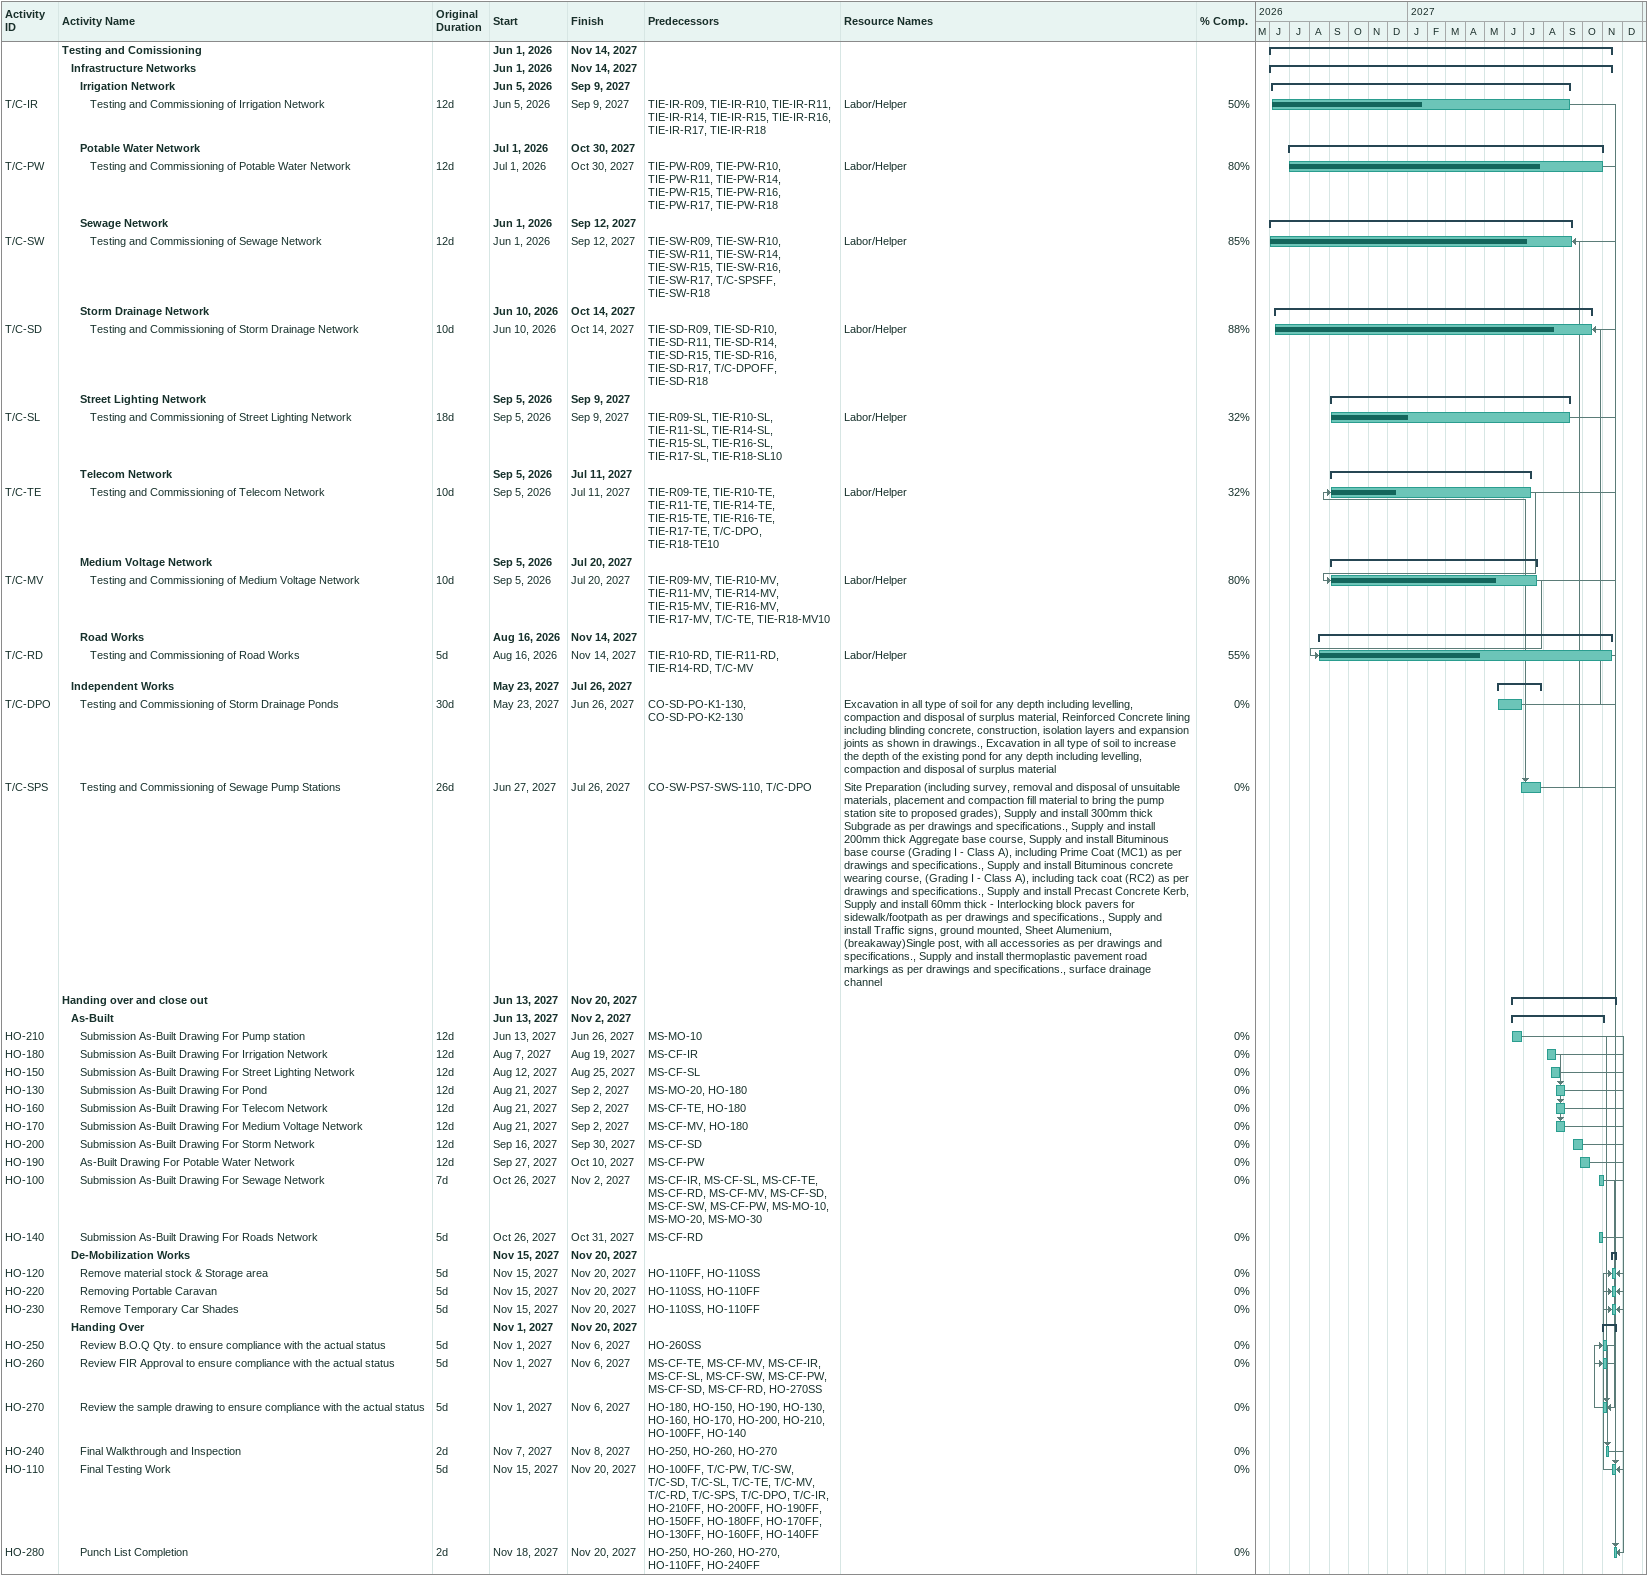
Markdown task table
| ID | Level | Task | Original duration | Start | Finish | Predecessors | Resources | % complete |
|---|---|---|---|---|---|---|---|---|
|  | 1 | **Testing and Comissioning** |  | 2026-06-01 | 2027-11-14 |  |  |  |
|  | 2 | **Infrastructure Networks** |  | 2026-06-01 | 2027-11-14 |  |  |  |
|  | 3 | **Irrigation Network** |  | 2026-06-05 | 2027-09-09 |  |  |  |
| T/C-IR | 4 | Testing and Commissioning of Irrigation Network | 12d | 2026-06-05 | 2027-09-09 | TIE-IR-R09, TIE-IR-R10, TIE-IR-R11, TIE-IR-R14, TIE-IR-R15, TIE-IR-R16, TIE-IR-R17, TIE-IR-R18 | Labor/Helper | 50 |
|  | 3 | **Potable Water Network** |  | 2026-07-01 | 2027-10-30 |  |  |  |
| T/C-PW | 4 | Testing and Commissioning of Potable Water Network | 12d | 2026-07-01 | 2027-10-30 | TIE-PW-R09, TIE-PW-R10, TIE-PW-R11, TIE-PW-R14, TIE-PW-R15, TIE-PW-R16, TIE-PW-R17, TIE-PW-R18 | Labor/Helper | 80 |
|  | 3 | **Sewage Network** |  | 2026-06-01 | 2027-09-12 |  |  |  |
| T/C-SW | 4 | Testing and Commissioning of Sewage Network | 12d | 2026-06-01 | 2027-09-12 | TIE-SW-R09, TIE-SW-R10, TIE-SW-R11, TIE-SW-R14, TIE-SW-R15, TIE-SW-R16, TIE-SW-R17, T/C-SPSFF, TIE-SW-R18 | Labor/Helper | 85 |
|  | 3 | **Storm Drainage Network** |  | 2026-06-10 | 2027-10-14 |  |  |  |
| T/C-SD | 4 | Testing and Commissioning of Storm Drainage Network | 10d | 2026-06-10 | 2027-10-14 | TIE-SD-R09, TIE-SD-R10, TIE-SD-R11, TIE-SD-R14, TIE-SD-R15, TIE-SD-R16, TIE-SD-R17, T/C-DPOFF, TIE-SD-R18 | Labor/Helper | 88 |
|  | 3 | **Street Lighting Network** |  | 2026-09-05 | 2027-09-09 |  |  |  |
| T/C-SL | 4 | Testing and Commissioning of Street Lighting Network | 18d | 2026-09-05 | 2027-09-09 | TIE-R09-SL, TIE-R10-SL, TIE-R11-SL, TIE-R14-SL, TIE-R15-SL, TIE-R16-SL, TIE-R17-SL, TIE-R18-SL10 | Labor/Helper | 32 |
|  | 3 | **Telecom Network** |  | 2026-09-05 | 2027-07-11 |  |  |  |
| T/C-TE | 4 | Testing and Commissioning of Telecom Network | 10d | 2026-09-05 | 2027-07-11 | TIE-R09-TE, TIE-R10-TE, TIE-R11-TE, TIE-R14-TE, TIE-R15-TE, TIE-R16-TE, TIE-R17-TE, T/C-DPO, TIE-R18-TE10 | Labor/Helper | 32 |
|  | 3 | **Medium Voltage Network** |  | 2026-09-05 | 2027-07-20 |  |  |  |
| T/C-MV | 4 | Testing and Commissioning of Medium Voltage Network | 10d | 2026-09-05 | 2027-07-20 | TIE-R09-MV, TIE-R10-MV, TIE-R11-MV, TIE-R14-MV, TIE-R15-MV, TIE-R16-MV, TIE-R17-MV, T/C-TE, TIE-R18-MV10 | Labor/Helper | 80 |
|  | 3 | **Road Works** |  | 2026-08-16 | 2027-11-14 |  |  |  |
| T/C-RD | 4 | Testing and Commissioning of Road Works | 5d | 2026-08-16 | 2027-11-14 | TIE-R10-RD, TIE-R11-RD, TIE-R14-RD, T/C-MV | Labor/Helper | 55 |
|  | 2 | **Independent Works** |  | 2027-05-23 | 2027-07-26 |  |  |  |
| T/C-DPO | 3 | Testing and Commissioning of Storm Drainage Ponds | 30d | 2027-05-23 | 2027-06-26 | CO-SD-PO-K1-130, CO-SD-PO-K2-130 | Excavation in all type of soil for any depth including levelling, compaction and disposal of surplus material, Reinforced Concrete lining including blinding concrete, construction, isolation layers and expansion joints as shown in drawings., Excavation in all type of soil to increase the depth of the existing pond for any depth including levelling, compaction and disposal of surplus material | 0 |
| T/C-SPS | 3 | Testing and Commissioning of Sewage Pump Stations | 26d | 2027-06-27 | 2027-07-26 | CO-SW-PS7-SWS-110, T/C-DPO | Site Preparation (including survey, removal and disposal of unsuitable materials, placement and compaction fill material to bring the pump station site to proposed grades), Supply and install 300mm thick Subgrade as per drawings and specifications., Supply and install 200mm thick Aggregate base course, Supply and install Bituminous base course (Grading I - Class A), including Prime Coat (MC1) as per drawings and specifications., Supply and install Bituminous concrete wearing course, (Grading I - Class A), including tack coat (RC2) as per drawings and specifications., Supply and install Precast Concrete Kerb, Supply and install 60mm thick - Interlocking block pavers for sidewalk/footpath as per drawings and specifications., Supply and install Traffic signs, ground mounted, Sheet Alumenium, (breakaway)Single post, with all accessories as per drawings and specifications., Supply and install thermoplastic pavement road markings as per drawings and specifications., surface drainage channel | 0 |
|  | 1 | **Handing over and close out** |  | 2027-06-13 | 2027-11-20 |  |  |  |
|  | 2 | **As-Built** |  | 2027-06-13 | 2027-11-02 |  |  |  |
| HO-210 | 3 | Submission As-Built Drawing For Pump station | 12d | 2027-06-13 | 2027-06-26 | MS-MO-10 |  | 0 |
| HO-180 | 3 | Submission As-Built Drawing For Irrigation Network | 12d | 2027-08-07 | 2027-08-19 | MS-CF-IR |  | 0 |
| HO-150 | 3 | Submission As-Built Drawing For Street Lighting Network | 12d | 2027-08-12 | 2027-08-25 | MS-CF-SL |  | 0 |
| HO-130 | 3 | Submission As-Built Drawing For Pond | 12d | 2027-08-21 | 2027-09-02 | MS-MO-20, HO-180 |  | 0 |
| HO-160 | 3 | Submission As-Built Drawing For Telecom Network | 12d | 2027-08-21 | 2027-09-02 | MS-CF-TE, HO-180 |  | 0 |
| HO-170 | 3 | Submission As-Built Drawing For Medium Voltage Network | 12d | 2027-08-21 | 2027-09-02 | MS-CF-MV, HO-180 |  | 0 |
| HO-200 | 3 | Submission As-Built Drawing For Storm Network | 12d | 2027-09-16 | 2027-09-30 | MS-CF-SD |  | 0 |
| HO-190 | 3 | As-Built Drawing For Potable Water Network | 12d | 2027-09-27 | 2027-10-10 | MS-CF-PW |  | 0 |
| HO-100 | 3 | Submission As-Built Drawing For Sewage Network | 7d | 2027-10-26 | 2027-11-02 | MS-CF-IR, MS-CF-SL, MS-CF-TE, MS-CF-RD, MS-CF-MV, MS-CF-SD, MS-CF-SW, MS-CF-PW, MS-MO-10, MS-MO-20, MS-MO-30 |  | 0 |
| HO-140 | 3 | Submission As-Built Drawing For Roads Network | 5d | 2027-10-26 | 2027-10-31 | MS-CF-RD |  | 0 |
|  | 2 | **De-Mobilization Works** |  | 2027-11-15 | 2027-11-20 |  |  |  |
| HO-120 | 3 | Remove material stock & Storage area | 5d | 2027-11-15 | 2027-11-20 | HO-110FF, HO-110SS |  | 0 |
| HO-220 | 3 | Removing Portable Caravan | 5d | 2027-11-15 | 2027-11-20 | HO-110SS, HO-110FF |  | 0 |
| HO-230 | 3 | Remove Temporary Car Shades | 5d | 2027-11-15 | 2027-11-20 | HO-110SS, HO-110FF |  | 0 |
|  | 2 | **Handing Over** |  | 2027-11-01 | 2027-11-20 |  |  |  |
| HO-250 | 3 | Review B.O.Q Qty. to ensure compliance with the actual status | 5d | 2027-11-01 | 2027-11-06 | HO-260SS |  | 0 |
| HO-260 | 3 | Review FIR Approval to ensure compliance with the actual status | 5d | 2027-11-01 | 2027-11-06 | MS-CF-TE, MS-CF-MV, MS-CF-IR, MS-CF-SL, MS-CF-SW, MS-CF-PW, MS-CF-SD, MS-CF-RD, HO-270SS |  | 0 |
| HO-270 | 3 | Review the sample drawing to ensure compliance with the actual status | 5d | 2027-11-01 | 2027-11-06 | HO-180, HO-150, HO-190, HO-130, HO-160, HO-170, HO-200, HO-210, HO-100FF, HO-140 |  | 0 |
| HO-240 | 3 | Final Walkthrough and Inspection | 2d | 2027-11-07 | 2027-11-08 | HO-250, HO-260, HO-270 |  | 0 |
| HO-110 | 3 | Final Testing Work | 5d | 2027-11-15 | 2027-11-20 | HO-100FF, T/C-PW, T/C-SW, T/C-SD, T/C-SL, T/C-TE, T/C-MV, T/C-RD, T/C-SPS, T/C-DPO, T/C-IR, HO-210FF, HO-200FF, HO-190FF, HO-150FF, HO-180FF, HO-170FF, HO-130FF, HO-160FF, HO-140FF |  | 0 |
| HO-280 | 3 | Punch List Completion | 2d | 2027-11-18 | 2027-11-20 | HO-250, HO-260, HO-270, HO-110FF, HO-240FF |  | 0 |
